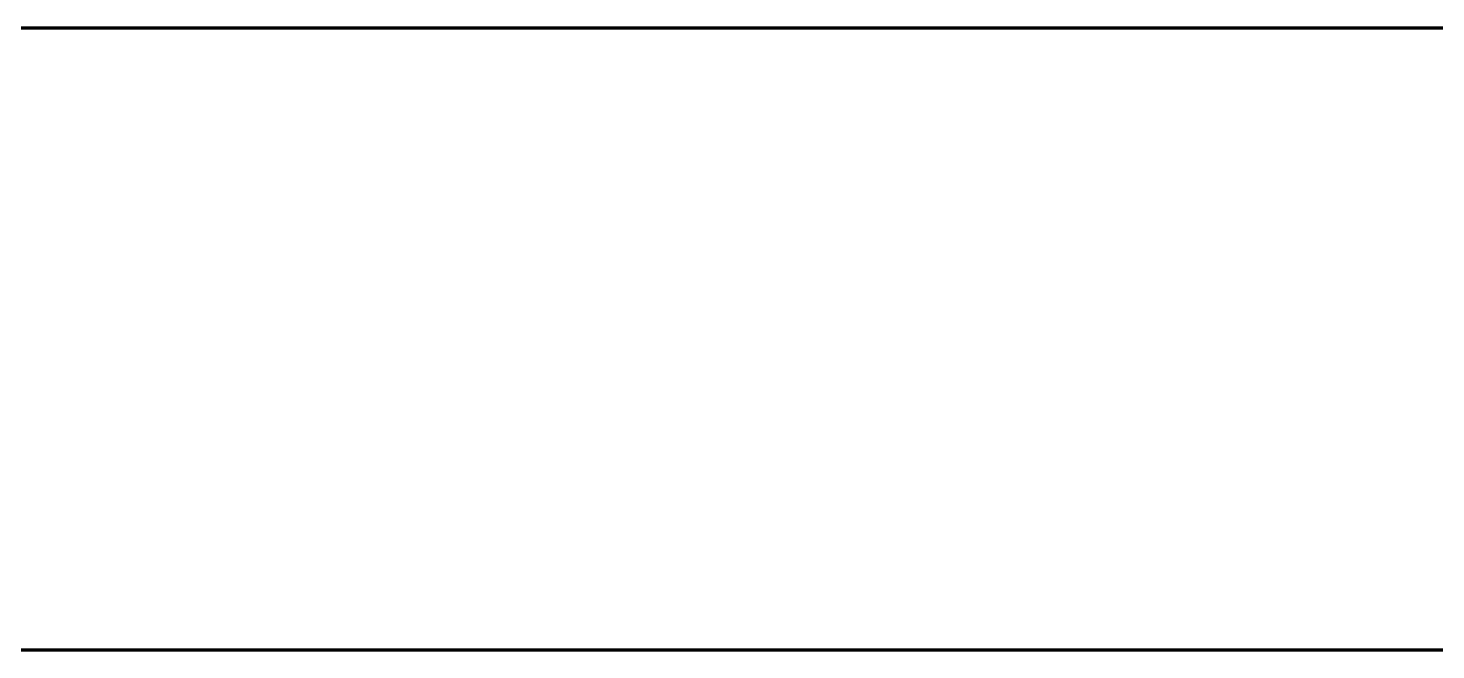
# Model space of a CAD drawing. Header units: millimetres. Extents: x 198 to 2265, y -986 to 144.
# Drawn here: x 273.1 to 377.2, y -142.8 to -96.8 of the extents above; entities that cross this region are included whole.
import ezdxf

# ---------------------------------------------------------------- set-up
doc = ezdxf.new("R2010")
doc.units = ezdxf.units.MM
doc.header["$MEASUREMENT"] = 0
doc.layers.add('Layer 1', color=7, linetype='Continuous')

msp = doc.modelspace()

# ---------------------------------------------------------------- linework, layer by layer
at = {"layer": 'Layer 1', "color": 250, "lineweight": 70}
msp.add_open_spline([(546.9044, -96.8308), (546.9044, -96.8308), (546.9044, -137.8299), (546.9044, -137.8299), (546.9044, -137.8299), (520.3767, -137.8299), (520.3767, -137.8299), (520.3767, -137.8299), (520.3767, -141.8312), (520.3767, -141.8312), (520.3767, -141.8312), (519.3747, -142.8332), (519.3747, -142.8332), (519.3747, -142.8332), (502.3784, -142.8332), (502.3784, -142.8332), (502.3784, -142.8332), (501.3814, -141.8361), (501.3814, -141.8361), (501.3814, -141.8361), (501.3814, -137.836), (501.3814, -137.836), (501.3814, -137.836), (491.8778, -137.836), (491.8778, -137.836), (491.8778, -137.836), (491.8778, -142.8367), (491.8778, -142.8367), (491.8778, -142.8367), (378.3948, -142.8374), (378.3948, -142.8374), (378.3948, -142.8374), (265.9124, -142.838), (265.9124, -142.838), (265.9124, -142.838), (265.9124, -137.8389), (265.9124, -137.8389), (265.9124, -137.8389), (255.4263, -137.8389), (255.4263, -137.8389), (255.4263, -137.8389), (255.4263, -141.8407), (255.4263, -141.8407), (255.4263, -141.8407), (254.4258, -142.8411), (254.4258, -142.8411), (254.4258, -142.8411), (237.4262, -142.8411), (237.4262, -142.8411), (237.4262, -142.8411), (236.4382, -141.8531), (236.4382, -141.8531), (236.4382, -141.8531), (236.4382, -137.8554), (236.4382, -137.8554), (236.4382, -137.8554), (209.9426, -137.8554), (209.9426, -137.8554), (209.9426, -137.8554), (209.9044, -96.8308), (209.9044, -96.8308), (209.9044, -96.8308), (546.9044, -96.8308), (546.9044, -96.8308)], degree=3, knots=[0, 0, 0, 0, 0.04761905, 0.04761905, 0.04761905, 0.0952381, 0.0952381, 0.0952381, 0.14285714, 0.14285714, 0.14285714, 0.19047619, 0.19047619, 0.19047619, 0.23809524, 0.23809524, 0.23809524, 0.28571429, 0.28571429, 0.28571429, 0.33333333, 0.33333333, 0.33333333, 0.38095238, 0.38095238, 0.38095238, 0.42857143, 0.42857143, 0.42857143, 0.47619048, 0.47619048, 0.47619048, 0.52380952, 0.52380952, 0.52380952, 0.57142857, 0.57142857, 0.57142857, 0.61904762, 0.61904762, 0.61904762, 0.66666667, 0.66666667, 0.66666667, 0.71428571, 0.71428571, 0.71428571, 0.76190476, 0.76190476, 0.76190476, 0.80952381, 0.80952381, 0.80952381, 0.85714286, 0.85714286, 0.85714286, 0.9047619, 0.9047619, 0.9047619, 0.95238095, 0.95238095, 0.95238095, 1, 1, 1, 1], dxfattribs=at)

doc.saveas('drawing.dxf')
